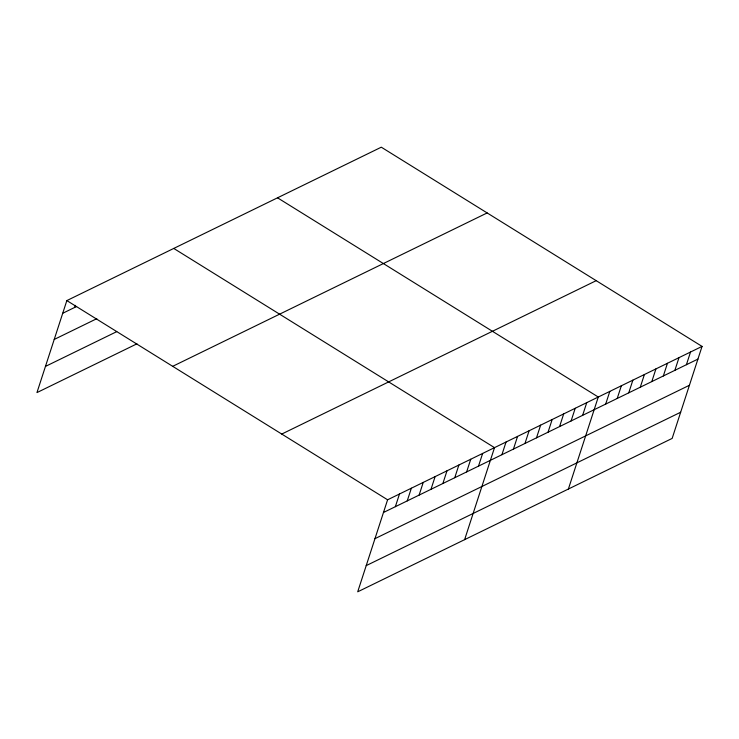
<?xml version="1.0" encoding="UTF-8"?>
<svg xmlns="http://www.w3.org/2000/svg" width="739" height="739" viewBox="0 0 739 739"><rect width="100%" height="100%" fill="white"/><g stroke="black" fill="none" stroke-linecap="round" stroke-linejoin="round"><path stroke-width="1.11" d="M702.05 346.406L387.596 499.795L357.704 591.81L672.157 438.412L702.05 346.406L381.296 147.19L66.843 300.588L36.95 392.594L136.937 343.82M74.602 307.47L75.286 305.364M395.356 506.686L399.476 494.003M407.235 500.894L411.355 488.211M419.115 495.102L423.235 482.41M430.994 489.301L435.114 476.618M442.873 483.509L446.993 470.826M454.753 477.717L458.873 465.034M466.632 471.916L470.752 459.233M478.512 466.124L482.632 453.441M464.619 539.655L494.511 447.649L173.757 248.433M501.92 454.707L506.039 442.024M513.448 449.081L517.568 436.398M524.976 443.455L529.096 430.772M536.505 437.83L540.634 425.147M548.042 432.204L552.162 419.521M559.571 426.588L563.691 413.895M571.099 420.962L575.219 408.279M582.628 415.336L586.748 402.653M568.383 489.033L598.276 397.028L277.531 197.812M605.684 404.085L609.814 391.402M617.222 398.46L621.342 385.776M628.75 392.834L632.87 380.151M640.279 387.218L644.399 374.525M651.807 381.592L655.927 368.909M663.336 375.966L667.456 363.283M674.864 370.341L678.993 357.658M686.402 364.715L690.522 352.032M62.723 313.271L76.579 306.509M54.215 339.45L96.791 318.685M45.458 366.415L116.734 331.645M172.695 366.322L487.149 212.934M281.744 434.061L596.207 280.663M383.476 512.487L697.93 359.089M374.969 538.657L689.422 385.268M366.202 565.631L680.656 412.242M66.843 300.588L387.596 499.795"/></g></svg>
